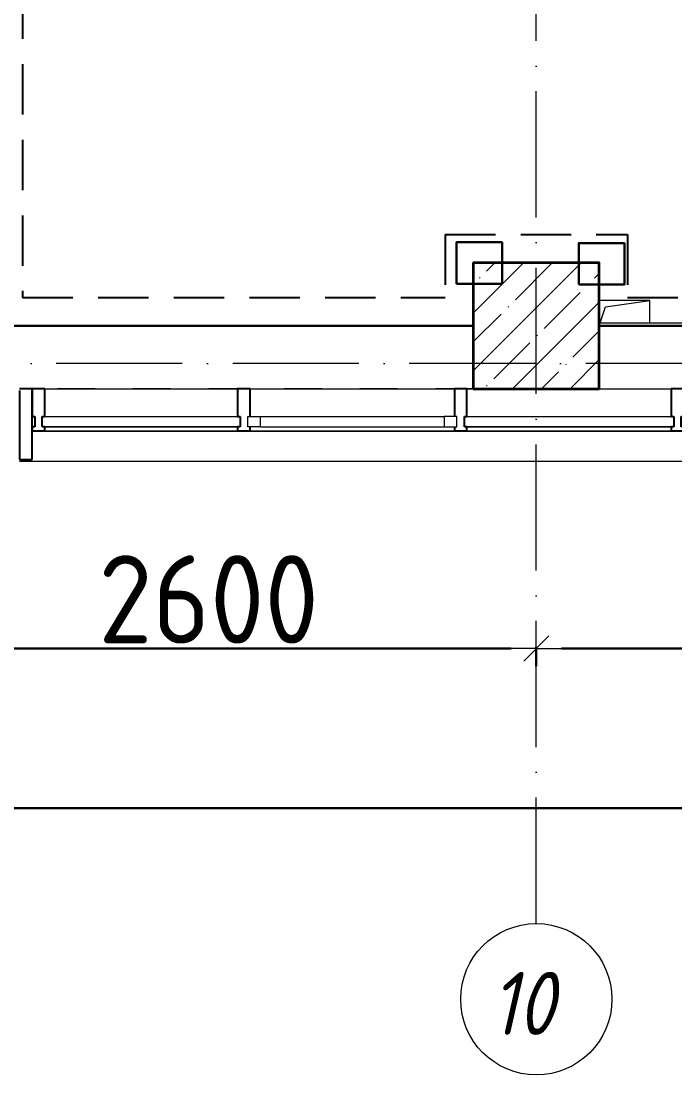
# Model space of a CAD drawing. Header units: millimetres. Extents: x -213536 to 1564669, y -45299 to 942238.
# Drawn here: x 448048 to 450642, y 422415 to 426594 of the extents above; entities that cross this region are included whole.
import ezdxf

# ---------------------------------------------------------------- set-up
doc = ezdxf.new("R2010")
doc.units = ezdxf.units.MM
for name, pattern in [('50_200_ШТРИХ_1Т_ш5_п1_п1_', [700, 500, -100, 0, -100]), ('Штрих короткий', [300, 150, -150]), ('Штриховая _2 мм - 1 мм_', [300, 200, -100])]:
    doc.linetypes.add(name, pattern=pattern)
for name, color, linetype, lineweight in [('0-1', 7, 'Continuous', 5), ('0-2', 7, 'Continuous', 9), ('3) ЖБ 4м', 3, 'Continuous', 30), ('3.1) ЖБ окна 1.2 м', 102, 'Continuous', 30), ('4) Метл уголки', 6, 'Continuous', 30), ('Импосты витража', 7, 'Continuous', 9), ('Импосты витража-1', 7, 'Continuous', 25), ('Каркас_Импост', 7, 'Continuous', 13), ('Несущие колонны', 7, 'Continuous', 9), ('Несущие колонны-1', 7, 'Continuous', 35), ('Обобщенные модели', 7, 'Continuous', 9), ('Окна', 7, 'Continuous', 9), ('Оси', 7, 'Continuous', 9), ('Оси-1', 7, 'Continuous', 20), ('Оси-2', 7, '50_200_ШТРИХ_1Т_ш5_п1_п1_', 9), ('Остекление-1', 7, 'Continuous', 9), ('Перемычка-1', 7, 'Штрих короткий', 9), ('Размеры', 7, 'Continuous', 15), ('Стены', 7, 'Continuous', 9)]:
    doc.layers.add(name, color=color, linetype=linetype, lineweight=lineweight)
doc.layers.add('Каркас_Импост-2', color=7, linetype='Continuous', lineweight=9, true_color=0xaaaaaa)
doc.layers.add('СТ-1_1', color=7, linetype='Штриховая _2 мм - 1 мм_', lineweight=90, true_color=0x888888)
doc.layers.get('0-2').off()
doc.styles.add('ISOCPEUR_I_1', font='isocpeui.ttf', dxfattribs={"width": 0.85, "height": 2.5})
doc.styles.add('СПДС', font='isocpeur.ttf', dxfattribs={"width": 0.9})
doc.dimstyles.new('Размера А3', dxfattribs={"dimtxt": 200, "dimasz": 100, "dimexe": 70, "dimexo": 100, "dimgap": 20, "dimtad": 1, "dimdec": 0, "dimrnd": 10, "dimzin": 0, "dimdsep": 46, "dimtxsty": 'СПДС', "dimblk": 'ARROWHEAD_6', "dimcen": 1, "dimclrd": 256, "dimclre": 256, "dimclrt": 256, "dimazin": 0, "dimtfac": 1, "dimtdec": 0, "dimtmove": 2, "dimatfit": 3, "dimfxl": 1, "dimtolj": 1, "dimtzin": 0, "dimarcsym": 0})

# ---------------------------------------------------------------- blocks, each defined once
blk = doc.blocks.new('Ось сетки - Круг_Ø6_00__ISO-2_5_0_9K_-16731441-АИ2_03_План отделки стен 3-го этажа _Часть 2_')
at = {"layer": 'Оси-1'}
blk.add_circle((0, 0), 3, dxfattribs=at)
blk = doc.blocks.new('ARROWHEAD_6')
at = {"color": 0, "linetype": 'Continuous'}
for p, q in [((-0.5, -0.5), (0.5, 0.5)), ((0, 0), (-1, 0))]:
    blk.add_line(p, q, dxfattribs=at)
blk = doc.blocks.new('*D4717')
at = {"layer": 'Defpoints', "color": 0, "transparency": 16777216}
for p in [(447492.1, 424211.7), (450092.1, 424211.7), (450092.1, 424105.6)]:
    blk.add_point(p, dxfattribs=at)
at = {"layer": 'Размеры', "lineweight": -2, "transparency": 16777216}
for p, q in [((447492.1, 424111.7), (447492.1, 424035.6)), ((447592.1, 424105.6), (449992.1, 424105.6)), ((450092.1, 424111.7), (450092.1, 424035.6))]:
    blk.add_line(p, q, dxfattribs=at)
at = {"layer": 'Размеры', "lineweight": -2, "transparency": 16777216, "xscale": 100, "yscale": 100, "zscale": 100, "rotation": 180}
blk.add_blockref('ARROWHEAD_6', (447492.1, 424105.6), dxfattribs=at)
at = {"layer": 'Размеры', "lineweight": -2, "transparency": 16777216, "xscale": 100, "yscale": 100, "zscale": 100}
blk.add_blockref('ARROWHEAD_6', (450092.1, 424105.6), dxfattribs=at)
at = {"layer": 'Размеры', "transparency": 16777216, "insert": (448792.1, 424300.6), "char_height": 350, "width": 2.488, "attachment_point": 5, "style": 'СПДС'}
blk.add_mtext('\\A1;2600', dxfattribs=at)
blk = doc.blocks.new('*D4718')
at = {"layer": 'Defpoints', "color": 0, "transparency": 16777216}
for p in [(450092.1, 424211.7), (453092.1, 424211.7), (453092.1, 424105.6)]:
    blk.add_point(p, dxfattribs=at)
at = {"layer": 'Размеры', "lineweight": -2, "transparency": 16777216}
for p, q in [((450092.1, 424111.7), (450092.1, 424035.6)), ((450192.1, 424105.6), (452992.1, 424105.6)), ((453092.1, 424111.7), (453092.1, 424035.6))]:
    blk.add_line(p, q, dxfattribs=at)
at = {"layer": 'Размеры', "lineweight": -2, "transparency": 16777216, "xscale": 100, "yscale": 100, "zscale": 100, "rotation": 180}
blk.add_blockref('ARROWHEAD_6', (450092.1, 424105.6), dxfattribs=at)
at = {"layer": 'Размеры', "lineweight": -2, "transparency": 16777216, "xscale": 100, "yscale": 100, "zscale": 100}
blk.add_blockref('ARROWHEAD_6', (453092.1, 424105.6), dxfattribs=at)
at = {"layer": 'Размеры', "transparency": 16777216, "insert": (451592.1, 424300.6), "char_height": 350, "width": 2.488, "attachment_point": 5, "style": 'СПДС'}
blk.add_mtext('\\A1;3000', dxfattribs=at)
blk = doc.blocks.new('*D4743')
at = {"layer": 'Defpoints', "color": 0, "transparency": 16777216}
for p in [(430692.1, 423578.1), (534192.1, 423578.1), (534192.1, 423472.1)]:
    blk.add_point(p, dxfattribs=at)
at = {"layer": 'Размеры', "lineweight": -2, "transparency": 16777216}
for p, q in [((430692.1, 423478.1), (430692.1, 423402.1)), ((430792.1, 423472.1), (534092.1, 423472.1)), ((534192.1, 423478.1), (534192.1, 423402.1))]:
    blk.add_line(p, q, dxfattribs=at)
at = {"layer": 'Размеры', "lineweight": -2, "transparency": 16777216, "xscale": 100, "yscale": 100, "zscale": 100, "rotation": 180}
blk.add_blockref('ARROWHEAD_6', (430692.1, 423472.1), dxfattribs=at)
at = {"layer": 'Размеры', "lineweight": -2, "transparency": 16777216, "xscale": 100, "yscale": 100, "zscale": 100}
blk.add_blockref('ARROWHEAD_6', (534192.1, 423472.1), dxfattribs=at)
at = {"layer": 'Размеры', "transparency": 16777216, "insert": (482442.1, 423667.1), "char_height": 350, "width": 3.544, "attachment_point": 5, "style": 'СПДС'}
blk.add_mtext('\\A1;103500', dxfattribs=at)
blk = doc.blocks.new('PNS_Панель прямоугольная1 - Нр_Стекло - 40мм-25374206-АИ2_03_План отделки стен 3-го этажа _Часть 2_')
at = {"layer": 'Остекление-1'}
for p, q in [((-382.5, 40), (382.5, 40)), ((-392.5, 0), (392.5, 0)), ((382.5, 0), (-382.5, 0))]:
    blk.add_line(p, q, dxfattribs=at)
blk = doc.blocks.new('PNS_Панель прямоугольная2 - Нр_Стекло - 40мм-26243285-АИ2_03_План отделки стен 3-го этажа _Часть 2_')
at = {"layer": 'Каркас_Импост'}
for p, q in [((-415, 0), (-415, 40)), ((-415, 40), (-365, 40)), ((-365, 40), (-365, 0)), ((415, 40), (365, 40)), ((365, 40), (365, 0)), ((415, 0), (415, 40)), ((-365, 0), (-415, 0)), ((365, 0), (415, 0))]:
    blk.add_line(p, q, dxfattribs=at)
at = {"layer": 'Каркас_Импост-2'}
for p, q in [((-365, 40), (365, 40)), ((-365, 0), (365, 0))]:
    blk.add_line(p, q, dxfattribs=at)
blk = doc.blocks.new('PNS_Панель прямоугольная1 - Нр_Стекло - 40мм-25374207-АИ2_03_План отделки стен 3-го этажа _Часть 2_')
at = {"layer": 'Остекление-1'}
for p, q in [((-405, 40), (405, 40)), ((-415, 0), (415, 0)), ((405, 0), (-405, 0))]:
    blk.add_line(p, q, dxfattribs=at)
blk = doc.blocks.new('Прямоугольный импост - Импост структурный с накладкой - 150мм-25669420-АИ2_03_План отделки стен 3-го этажа _Часть 2_')
at = {"layer": 'Импосты витража'}
for p, q in [((17450, -100), (18215, -100)), ((17450, -267), (18215, -267))]:
    blk.add_line(p, q, dxfattribs=at)
blk = doc.blocks.new('Прямоугольный импост - Импост структурный с накладкой - 150мм-25669421-АИ2_03_План отделки стен 3-го этажа _Часть 2_')
at = {"layer": 'Импосты витража'}
for p, q in [((18265, -100), (19075, -100)), ((18265, -267), (19075, -267))]:
    blk.add_line(p, q, dxfattribs=at)
blk = doc.blocks.new('Прямоугольный импост - Импост структурный с накладкой - 150мм-V162-АИ2_03_План отделки стен 3-го этажа _Часть 2_')
at = {"layer": 'Импосты витража'}
for p, q in [((19125, -100), (19150, -100)), ((19650, -100), (19935, -100)), ((19125, -267), (19935, -267))]:
    blk.add_line(p, q, dxfattribs=at)
blk = doc.blocks.new('Прямоугольный импост - Импост структурный с накладкой - 150мм-25647644-АИ2_03_План отделки стен 3-го этажа _Часть 2_')
at = {"layer": 'Импосты витража-1'}
for p, q in [((-25, 0), (-25, 17)), ((-25, 17), (25, 17)), ((-15, 0), (-25, 0)), ((-15, -40), (-15, 0)), ((25, 0), (15, 0)), ((15, 0), (15, -40)), ((25, 17), (25, 0)), ((-25, -150), (-25, -40)), ((-25, -40), (-15, -40)), ((15, -40), (25, -40)), ((25, -40), (25, -150)), ((25, -150), (-25, -150))]:
    blk.add_line(p, q, dxfattribs=at)
blk = doc.blocks.new('Прямоугольный импост - Импост структурный с накладкой - 150мм-25647633-АИ2_03_План отделки стен 3-го этажа _Часть 2_')
at = {"layer": 'Импосты витража-1'}
for p, q in [((-25, 0), (-25, 17)), ((-25, 17), (25, 17)), ((-15, 0), (-25, 0)), ((-15, -40), (-15, 0)), ((25, 17), (25, 0)), ((-25, -150), (-25, -40)), ((-25, -40), (-15, -40)), ((25, -40), (25, -150)), ((25, -150), (-25, -150))]:
    blk.add_line(p, q, dxfattribs=at)
blk = doc.blocks.new('Прямоугольный импост - Импост структурный с накладкой - 150мм-V161-АИ2_03_План отделки стен 3-го этажа _Часть 2_')
at = {"layer": 'Импосты витража-1'}
for p, q in [((-25, 0), (-25, 17)), ((-25, 17), (25, 17)), ((25, 0), (15, 0)), ((15, 0), (15, -40)), ((25, 17), (25, 0)), ((-25, -150), (-25, -40)), ((15, -40), (25, -40)), ((25, -40), (25, -150)), ((25, -150), (-25, -150))]:
    blk.add_line(p, q, dxfattribs=at)
blk = doc.blocks.new('Прямоугольный импост - Откос НВФ_50х280 мм-25985594-АИ2_03_План отделки стен 3-го этажа _Часть 2_')
at = {"layer": 'Импосты витража-1'}
for p, q in [((0, 130), (-50, 130)), ((-50, 130), (-50, -150)), ((0, -144), (0, 130)), ((-50, -150), (0, -150))]:
    blk.add_line(p, q, dxfattribs=at)
blk = doc.blocks.new('Проем_Дверь_Прямоугольный - 1800х2700h_оконные проемы-25805030-АИ2_03_План отделки стен 3-го этажа _Часть 2_')
at = {"layer": 'Перемычка-1'}
for p, q in [((900, 125), (-900, 125)), ((900, -125), (-900, -125))]:
    blk.add_line(p, q, dxfattribs=at)
blk = doc.blocks.new('AR_Отверстие прямоугольное _в плите_ - AR_Отверстие прямоугольное _в плите_-30510712-АИ2_03_План отделки стен 3-го этажа _Часть 2_')
at = {"layer": 'Обобщенные модели'}
for p, q in [((100, 50), (-100, 50)), ((-75, 25), (100, 50)), ((100, -38), (100, 50)), ((-96, -38), (-75, 25))]:
    blk.add_line(p, q, dxfattribs=at)
blk = doc.blocks.new('Отлив_СКБ - Отлив витража_120_НВФ-31885342-АИ2_03_План отделки стен 3-го этажа _Часть 2_')
at = {"layer": 'Окна'}
for p, q in [((7750, -2), (50, -2)), ((0, -120), (7800, -120))]:
    blk.add_line(p, q, dxfattribs=at)
blk = doc.blocks.new('0125-Р-ОО-Ш2-АР-о_23_10_2024_rvt-1-АИ2_03_План отделки стен 3-го этажа _Часть 2_')
at = {"layer": 'Несущие колонны'}
h = blk.add_hatch(dxfattribs=at)
h.set_pattern_fill('FP_2', color=256, style=0, pattern_type=2)
h.set_pattern_definition([(45, (0, 0), (-114.0493, 114.0493), []), (45, (114.05, 0), (-114.0493, 114.0493), [201.612, -40.322, 3.353, -36.97])])
h.paths.add_polyline_path([(19150, -100), (19650, -100), (19650, 400), (19150, 400)], flags=0)
at = {"layer": 'Несущие колонны-1'}
for p, q in [((19650, 400), (19150, 400)), ((19150, 400), (19150, -100)), ((19650, -100), (19650, 400)), ((19150, -100), (19650, -100))]:
    blk.add_line(p, q, dxfattribs=at)
at = {"layer": 'Стены'}
blk.add_line((17350, 150), (19150, 150), dxfattribs=at)
at = {"layer": '0-2'}
for name, p in [('AR_Отверстие прямоугольное _в плите_ - AR_Отверстие прямоугольное _в плите_-30510712-АИ2_03_План отделки стен 3-го этажа _Часть 2_', (19750, 200)), ('Проем_Дверь_Прямоугольный - 1800х2700h_оконные проемы-25805030-АИ2_03_План отделки стен 3-го этажа _Часть 2_', (18250, 25)), ('Прямоугольный импост - Импост структурный с накладкой - 150мм-25669420-АИ2_03_План отделки стен 3-го этажа _Часть 2_', (0, 0)), ('Прямоугольный импост - Импост структурный с накладкой - 150мм-25669421-АИ2_03_План отделки стен 3-го этажа _Часть 2_', (0, 0)), ('Прямоугольный импост - Импост структурный с накладкой - 150мм-V162-АИ2_03_План отделки стен 3-го этажа _Часть 2_', (0, 0)), ('PNS_Панель прямоугольная1 - Нр_Стекло - 40мм-25374206-АИ2_03_План отделки стен 3-го этажа _Часть 2_', (17832.5, -250)), ('PNS_Панель прямоугольная2 - Нр_Стекло - 40мм-26243285-АИ2_03_План отделки стен 3-го этажа _Часть 2_', (18670, -250)), ('PNS_Панель прямоугольная1 - Нр_Стекло - 40мм-25374207-АИ2_03_План отделки стен 3-го этажа _Часть 2_', (19530, -250)), ('Отлив_СКБ - Отлив витража_120_НВФ-31885342-АИ2_03_План отделки стен 3-го этажа _Часть 2_', (17350, -267))]:
    blk.add_blockref(name, p, dxfattribs=at)
at = {"layer": '0-2', "rotation": 180}
blk.add_blockref('Прямоугольный импост - Откос НВФ_50х280 мм-25985594-АИ2_03_План отделки стен 3-го этажа _Часть 2_', (17350, -250), dxfattribs=at)
at = {"layer": '0-2', "extrusion": (0, 0, -1), "rotation": 180}
for name, p in [('Прямоугольный импост - Импост структурный с накладкой - 150мм-25647644-АИ2_03_План отделки стен 3-го этажа _Часть 2_', (-17425, -250)), ('Прямоугольный импост - Импост структурный с накладкой - 150мм-25647633-АИ2_03_План отделки стен 3-го этажа _Часть 2_', (-18240, -250)), ('Прямоугольный импост - Импост структурный с накладкой - 150мм-V161-АИ2_03_План отделки стен 3-го этажа _Часть 2_', (-19100, -250)), ('Прямоугольный импост - Импост структурный с накладкой - 150мм-25647644-АИ2_03_План отделки стен 3-го этажа _Часть 2_', (-19960, -250))]:
    blk.add_blockref(name, p, dxfattribs=at)
blk = doc.blocks.new('3этНиз')
at = {"layer": 'СТ-1_1', "lineweight": 25}
for p, q in [((448054.1, 432423.4), (448054.1, 425497.4)), ((449730.1, 425747.4), (450454.1, 425747.4)), ((449730.1, 425747.4), (449730.1, 425497.4)), ((450454.1, 425747.4), (450454.1, 425497.4)), ((448054.1, 425497.4), (449730.1, 425497.4)), ((450454.1, 425497.4), (452730.1, 425497.4))]:
    blk.add_line(p, q, dxfattribs=at)
at = {"layer": 'Стены'}
for p, q in [((450342.1, 425397.4), (452830.1, 425397.4)), ((452830.1, 425385.4), (450342.1, 425385.4))]:
    blk.add_line(p, q, dxfattribs=at)
at = {"layer": '0-1'}
blk.add_blockref('0125-Р-ОО-Ш2-АР-о_23_10_2024_rvt-1-АИ2_03_План отделки стен 3-го этажа _Часть 2_', (430692.1, 425235.4), dxfattribs=at)
blk = doc.blocks.new('Ось 3 этаж')
at = {"layer": 'Оси-2'}
for p, q in [((450092.1, 423014.8), (450092.1, 477896.8)), ((536900.4, 425235.4), (428373.3, 425235.4))]:
    blk.add_line(p, q, dxfattribs=at)
at = {"layer": 'Оси-1', "xscale": 99.99999999999993, "yscale": 99.99999999999993, "zscale": 99.99999999999993}
blk.add_blockref('Ось сетки - Круг_Ø6_00__ISO-2_5_0_9K_-16731441-АИ2_03_План отделки стен 3-го этажа _Часть 2_', (450092.1, 422714.8), dxfattribs=at)
at = {"layer": 'Оси', "insert": (449911, 422823.5), "char_height": 250, "width": 346.329, "attachment_point": 1, "style": 'ISOCPEUR_I_1'}
blk.add_mtext('10', dxfattribs=at)
at = {"layer": 'Размеры'}
for base, p1, p2, picture, middle in [((450092.1, 424105.6), (447492.1, 424211.7), (450092.1, 424211.7), '*D4717', (448792.1, 424300.6)), ((453092.1, 424105.6), (450092.1, 424211.7), (453092.1, 424211.7), '*D4718', (451592.1, 424300.6)), ((534192.1, 423472.1), (430692.1, 423578.1), (534192.1, 423578.1), '*D4743', (482442.1, 423667.1))]:
    dim = blk.add_linear_dim(base=base, p1=p1, p2=p2, dimstyle='Размера А3', override={"dimtxt": 350}, dxfattribs=at)
    dim.commit()
    dim.dimension.update_dxf_attribs({"geometry": picture, "text_midpoint": middle})

msp = doc.modelspace()

# ---------------------------------------------------------------- linework, layer by layer
at = {"layer": '3) ЖБ 4м'}
msp.add_lwpolyline([(449842.1, 425385.4), (449842.1, 425635.4), (450342.1, 425635.4), (450342.1, 425385.4)], dxfattribs=at)
at = {"layer": '3.1) ЖБ окна 1.2 м'}
for points in [[(447942.1, 425385.4), (449842.1, 425385.4)], [(450342.1, 425385.4), (452836.1, 425385.4)]]:
    msp.add_lwpolyline(points, dxfattribs=at)
at = {"layer": '4) Метл уголки'}
for points in [[(449775.1, 425551.7), (449956.4, 425551.7), (449956.4, 425716.4), (449775.1, 425716.4)], [(450260.6, 425548.7), (450441.9, 425548.7), (450441.9, 425713.4), (450260.6, 425713.4)]]:
    msp.add_lwpolyline(points, close=True, dxfattribs=at)

# ---------------------------------------------------------------- block references
at = {"color": 5, "lineweight": 30}
msp.add_blockref('Ось 3 этаж', (0, 0), dxfattribs=at)
at = {"layer": '3) ЖБ 4м'}
msp.add_blockref('3этНиз', (0, 0), dxfattribs=at)

doc.saveas('drawing.dxf')
